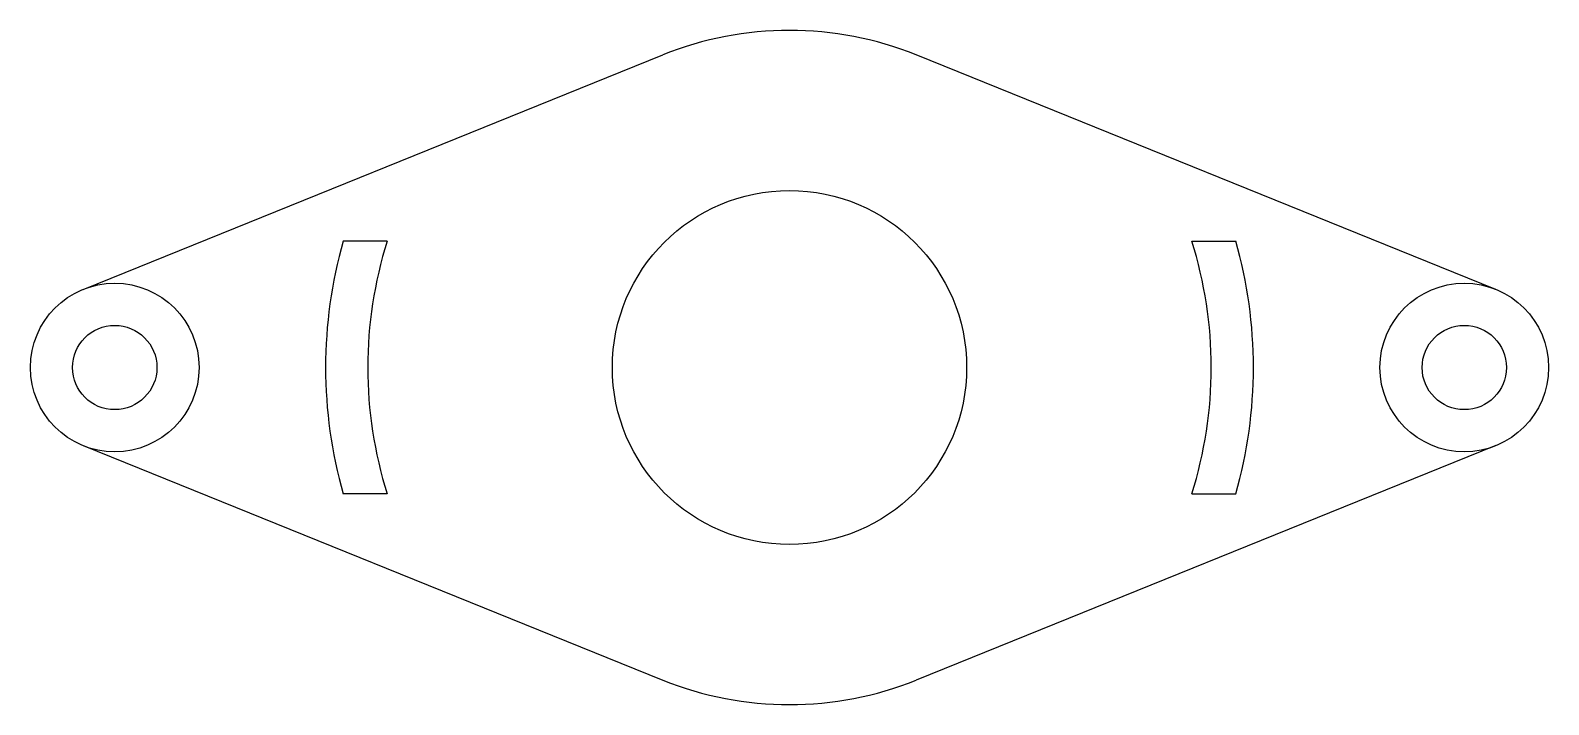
# Model space of a CAD drawing. Header units: millimetres. Extents: x 2311.6 to 2347.6, y 1695.6 to 1711.6.
import ezdxf

# ---------------------------------------------------------------- set-up
doc = ezdxf.new("R2010")
doc.units = ezdxf.units.MM

msp = doc.modelspace()

# ---------------------------------------------------------------- linework, layer by layer
for p, q in [((2312.841, 1705.457), (2326.591, 1711.019)), ((2346.341, 1705.457), (2332.591, 1711.019)), ((2320.051, 1706.603), (2319.008, 1706.603)), ((2339.13, 1706.603), (2340.174, 1706.603)), ((2312.841, 1701.749), (2326.591, 1696.187)), ((2346.341, 1701.749), (2332.591, 1696.187)), ((2320.051, 1700.603), (2319.008, 1700.603)), ((2339.13, 1700.603), (2340.174, 1700.603))]:
    msp.add_line(p, q)
for centre, radius in [((2329.591, 1703.603), 4.2), ((2313.591, 1703.603), 2), ((2313.591, 1703.603), 2), ((2313.591, 1703.603), 2), ((2345.591, 1703.603), 2), ((2313.591, 1703.603), 1), ((2345.591, 1703.603), 1)]:
    msp.add_circle(centre, radius)
for radius, start, end in [(8, 67.9757, 112.0243), (11, 164.1734, 195.8266), (10, 162.5424, 197.4576), (10, 342.5424, 17.4576), (11, 344.1734, 15.8266), (8, 247.9757, 292.0243)]:
    msp.add_arc((2329.591, 1703.603), radius, start, end)

doc.saveas('drawing.dxf')
